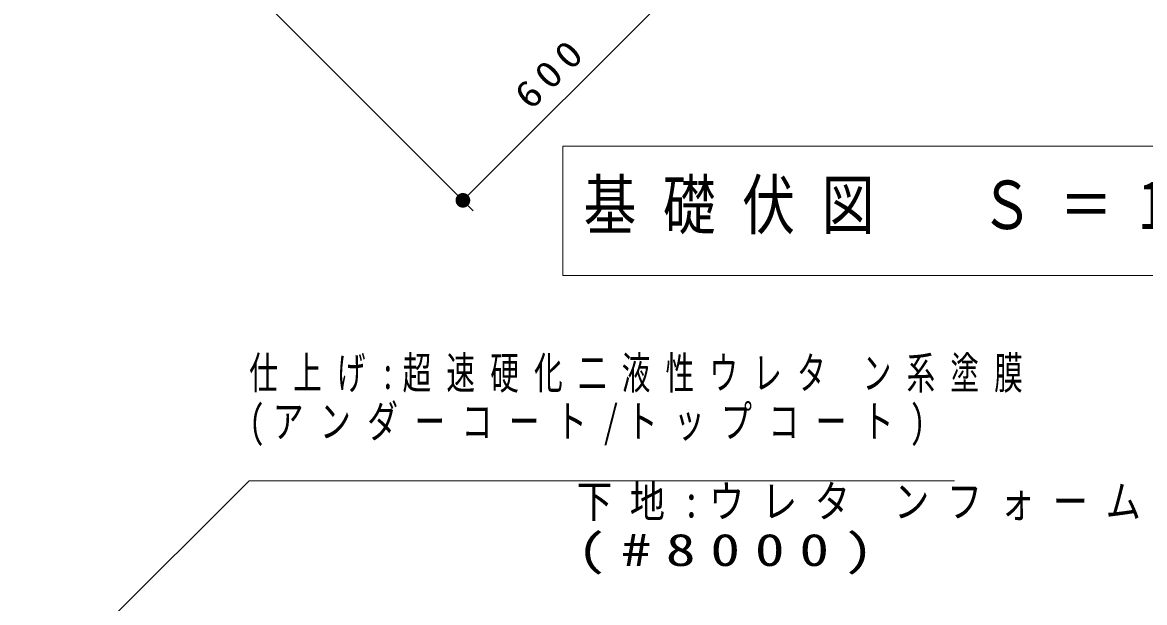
# Model space of a CAD drawing. Units: millimetres on the paper, scale 1:30. Extents: x -785 to -420, y -302 to -40.
# Drawn here: x -553.3 to -477, y -219.4 to -179.9 of the extents above; entities that cross this region are included whole.
import ezdxf

# ---------------------------------------------------------------- set-up
doc = ezdxf.new("R2010")
doc.units = ezdxf.units.MM
doc.layers.add('LY_1', color=7, linetype='Continuous', lineweight=13)
doc.styles.add('ＭＳ ゴシック', font='')
doc.styles.get('ＭＳ ゴシック').set_extended_font_data('MS Gothic')

# ---------------------------------------------------------------- blocks, each defined once
blk = doc.blocks.new('filled_dot')
at = {"color": 0, "linetype": 'Continuous', "lineweight": -2, "const_width": 1.25}
blk.add_lwpolyline([(-0.625, 0, 1), (0.625, 0, 1)], format="xyb", close=True, dxfattribs=at)

msp = doc.modelspace()

# ---------------------------------------------------------------- linework, layer by layer
at = {"layer": 'LY_1'}
for p, q in [((-541.458, -173.882), (-522.641, -192.699)), ((-509.206, -177.849), (-523.348, -191.991)), ((-516.539, -188.298), (-516.539, -197.098)), ((-464.239, -188.298), (-516.539, -188.298)), ((-516.539, -197.098), (-464.239, -197.098)), ((-537.891, -211.091), (-553.324, -226.475)), ((-537.891, -211.091), (-489.891, -211.091))]:
    msp.add_line(p, q, dxfattribs=at)

# ---------------------------------------------------------------- block references
at = {"layer": 'LY_1', "xscale": 0.4, "yscale": 0.4, "rotation": 45}
msp.add_blockref('filled_dot', (-523.348, -191.991), dxfattribs=at)

# ---------------------------------------------------------------- texts
at = {"layer": 'LY_1', "insert": (-516.69, -183.919), "char_height": 1.833, "attachment_point": 8, "rotation": 45, "style": 'ＭＳ ゴシック'}
msp.add_mtext('\\T1.33;\\W1.15;600', dxfattribs=at)
at = {"layer": 'LY_1', "style": 'ＭＳ ゴシック'}
for s, insert, char_height, attachment_point in [('\\T1.5;\\W0.8;基礎伏図\u3000Ｓ＝1/30', (-515.139, -192.698), 3.299, 4), ('\\T1.53;\\W0.65;仕上げ:超速硬化二液性ウレタ\\~ン系塗膜', (-537.891, -202.641), 2.199, 1), ('\\T1.53;\\W0.7;(アンダーコート/トップコート)', (-537.891, -205.941), 2.199, 1), ('\\T1.5;\\W0.8;下地:ウレタ\\~ンフォーム50t', (-515.595, -211.389), 2.199, 1), ('\\T1.5;\\W1.35;(#8000)', (-515.595, -214.689), 2.199, 1)]:
    msp.add_mtext(s, dxfattribs=dict(at, insert=insert, char_height=char_height, attachment_point=attachment_point))

doc.saveas('drawing.dxf')
